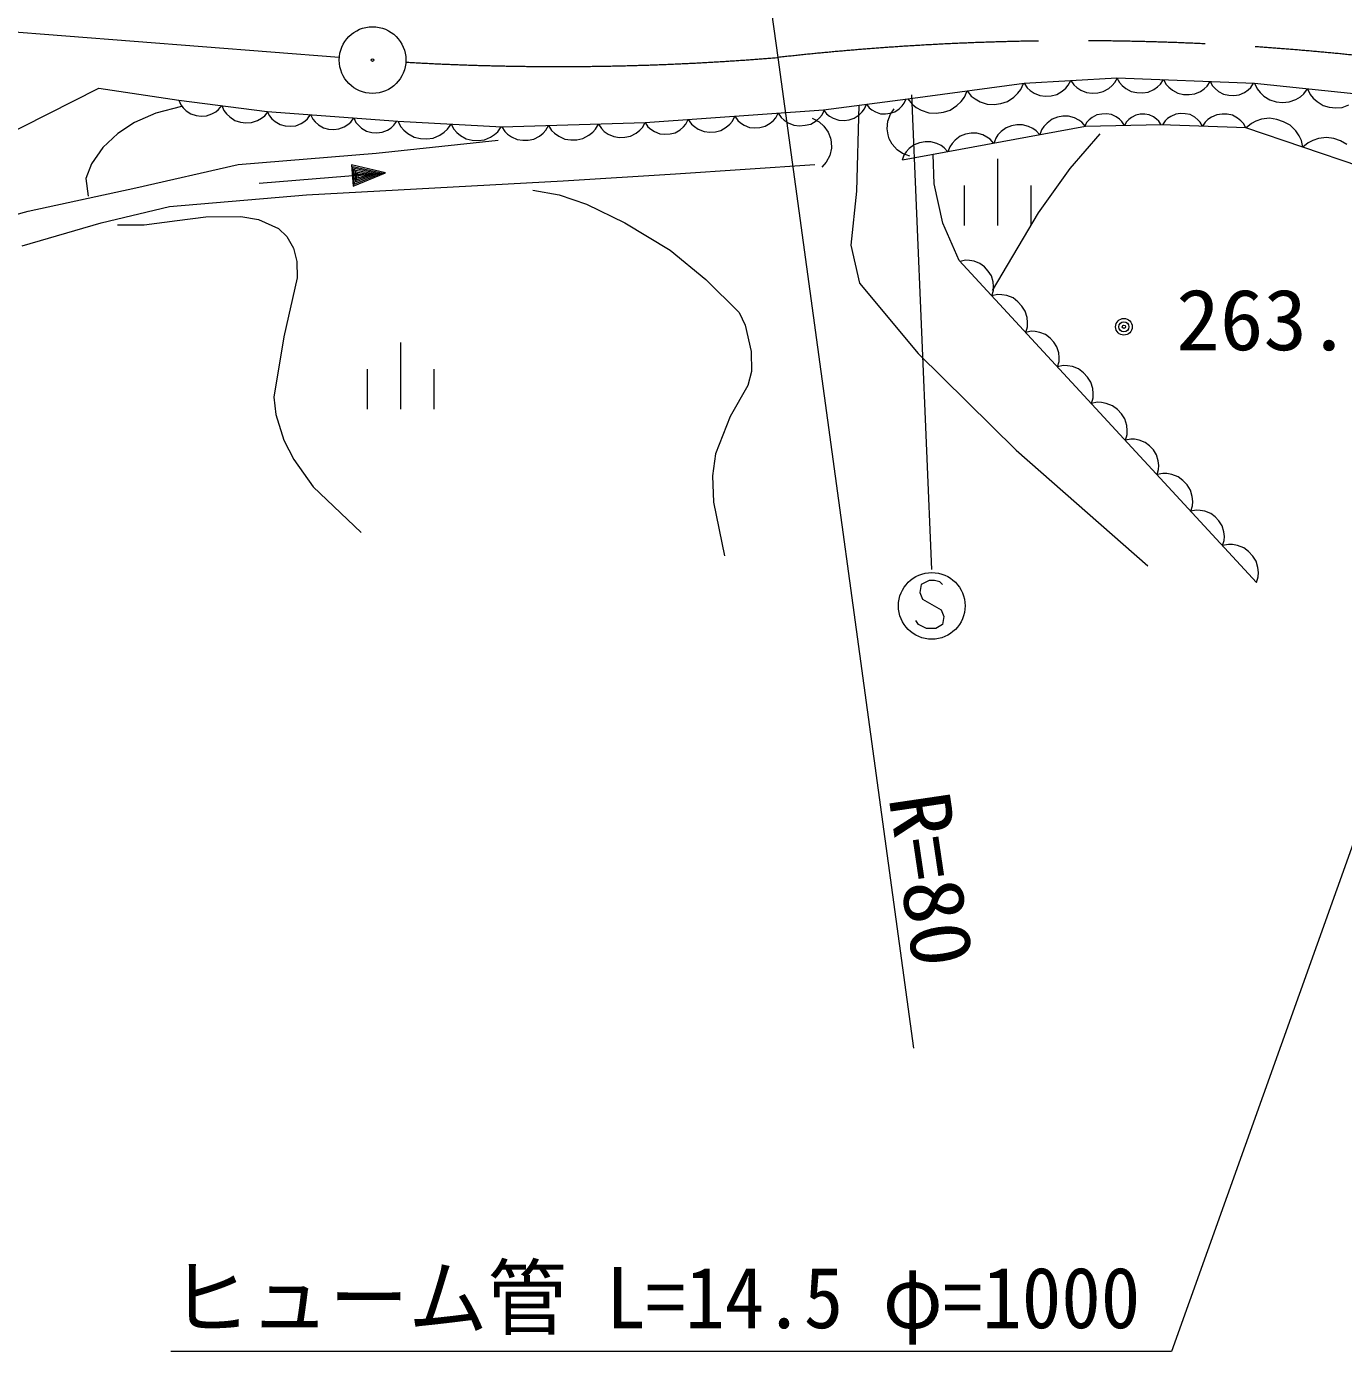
# Model space of a CAD drawing. Units: millimetres, scale not verified. Extents: x 40000 to 680000, y 20000 to 380000.
# Drawn here: x 338391 to 377889, y 281331 to 321062 of the extents above; entities that cross this region are included whole.
import ezdxf
from ezdxf.enums import TextEntityAlignment as Align

# ---------------------------------------------------------------- set-up
doc = ezdxf.new("R2010")
doc.units = ezdxf.units.MM
doc.header["$LTSCALE"] = 1000
doc.linetypes.add('CHAIN', pattern=[18.5, 12, -1.5, 3.5, -1.5])
for name, color, linetype, lineweight in [('M-BGD', 7, 'Continuous', 13), ('M-BGD-EXST', 7, 'Continuous', 13), ('M-BMK', 2, 'CHAIN', 13), ('M-BMK-SRVR', 3, 'Continuous', 13), ('M-STR-HTXT', 7, 'Continuous', 13)]:
    doc.layers.add(name, color=color, linetype=linetype, lineweight=lineweight)
doc.styles.add('ＭＳ ゴシック', font='')
doc.styles.get('ＭＳ ゴシック').set_extended_font_data('MS Gothic')

msp = doc.modelspace()

# ---------------------------------------------------------------- linework, layer by layer
at = {"layer": 'M-BGD'}
for p, q in [((368314, 319358), (371094, 319526)), ((369636, 319298), (369711, 319443)), ((369711, 319443), (369803, 319308)), ((371033, 319382), (371109, 319527)), ((371094, 319526), (375221, 319358)), ((371094, 319526), (371172, 319383)), ((372403, 319333), (372492, 319469)), ((372492, 319469), (372571, 319326)), ((334504, 316154), (340561, 319217)), ((340561, 319217), (342957, 318852)), ((364818, 318895), (368314, 319358)), ((366519, 318938), (366602, 319131)), ((366602, 319131), (366726, 318976)), ((367999, 318939), (368121, 319058)), ((368121, 319058), (368209, 319172)), ((368209, 319172), (368287, 319354)), ((368314, 319358), (368406, 319223)), ((368406, 319223), (368495, 319144)), ((368495, 319144), (368612, 319067)), ((368612, 319067), (368785, 318994)), ((369288, 319024), (369450, 319118)), ((369450, 319118), (369557, 319209)), ((369557, 319209), (369636, 319298)), ((369803, 319308), (369892, 319229)), ((369892, 319229), (370009, 319152)), ((370009, 319152), (370182, 319078)), ((370182, 319078), (370351, 319061)), ((370351, 319061), (370519, 319071)), ((370519, 319071), (370685, 319109)), ((370685, 319109), (370848, 319203)), ((370848, 319203), (370954, 319293)), ((370954, 319293), (371033, 319382)), ((371172, 319383), (371252, 319296)), ((371252, 319296), (371361, 319207)), ((371361, 319207), (371525, 319116)), ((371525, 319116), (371692, 319082)), ((371692, 319082), (371860, 319075)), ((371860, 319075), (372029, 319096)), ((372029, 319096), (372200, 319173)), ((372200, 319173), (372315, 319252)), ((372315, 319252), (372403, 319333)), ((372571, 319326), (372651, 319239)), ((372651, 319239), (372760, 319150)), ((372760, 319150), (372924, 319059)), ((372924, 319059), (373091, 319024)), ((373259, 319018), (373428, 319039)), ((373428, 319039), (373599, 319116)), ((373599, 319116), (373714, 319195)), ((373714, 319195), (373802, 319276)), ((373802, 319276), (373891, 319412)), ((373891, 319412), (373964, 319279)), ((373964, 319279), (374039, 319198)), ((374039, 319198), (374139, 319116)), ((374139, 319116), (374292, 319031)), ((374760, 319012), (374919, 319084)), ((374919, 319084), (375026, 319158)), ((375026, 319158), (375107, 319232)), ((375107, 319232), (375190, 319359)), ((375221, 319358), (380065, 318852)), ((375221, 319358), (375300, 319189)), ((375300, 319189), (375386, 319083)), ((375386, 319083), (375503, 318975)), ((376595, 318957), (376701, 319043)), ((376701, 319043), (376813, 319192)), ((376813, 319192), (376892, 319023)), ((342957, 318852), (345611, 318515)), ((342957, 318852), (343018, 318714)), ((343018, 318714), (343086, 318626)), ((344153, 318569), (344247, 318689)), ((344247, 318689), (344313, 318539)), ((362291, 318558), (364818, 318895)), ((363358, 318700), (363285, 316128)), ((363519, 318590), (363579, 318729)), ((363579, 318729), (363666, 318620)), ((364566, 318595), (364651, 318679)), ((364651, 318679), (364713, 318759)), ((364713, 318759), (364769, 318888)), ((364818, 318895), (364948, 318730)), ((364948, 318730), (365070, 318637)), ((366097, 318556), (366297, 318691)), ((366297, 318691), (366426, 318817)), ((366426, 318817), (366519, 318938)), ((366726, 318976), (366840, 318888)), ((366840, 318888), (366988, 318805)), ((366988, 318805), (367204, 318731)), ((367204, 318731), (367411, 318724)), ((367411, 318724), (367613, 318750)), ((367613, 318750), (367811, 318811)), ((367811, 318811), (367999, 318939)), ((368785, 318994), (368954, 318976)), ((368954, 318976), (369122, 318986)), ((369122, 318986), (369288, 319024)), ((373091, 319024), (373259, 319018)), ((374292, 319031), (374447, 318999)), ((374447, 318999), (374603, 318993)), ((374603, 318993), (374760, 319012)), ((375503, 318975), (375684, 318859)), ((375684, 318859), (375872, 318807)), ((375872, 318807), (376063, 318787)), ((376063, 318787), (376257, 318799)), ((376257, 318799), (376458, 318875)), ((376458, 318875), (376595, 318957)), ((376892, 319023), (376977, 318917)), ((376977, 318917), (377095, 318808)), ((377095, 318808), (377276, 318693)), ((377276, 318693), (377463, 318641)), ((377463, 318641), (377654, 318621)), ((377848, 318633), (378049, 318709)), ((343086, 318626), (343179, 318536)), ((343179, 318536), (343324, 318439)), ((343324, 318439), (343476, 318393)), ((343476, 318393), (343630, 318374)), ((343630, 318374), (343788, 318380)), ((343788, 318380), (343953, 318438)), ((343953, 318438), (344066, 318502)), ((344066, 318502), (344153, 318569)), ((344313, 318539), (344385, 318445)), ((344385, 318445), (344486, 318348)), ((344486, 318348), (344642, 318243)), ((344642, 318243), (344805, 318194)), ((345142, 318180), (345319, 318242)), ((345319, 318242), (345441, 318311)), ((345441, 318311), (345535, 318384)), ((345535, 318384), (345636, 318512)), ((345611, 318515), (349528, 318221)), ((345611, 318515), (345679, 318380)), ((345679, 318380), (345751, 318296)), ((345751, 318296), (345849, 318211)), ((346736, 318222), (346820, 318294)), ((346820, 318294), (346907, 318418)), ((346907, 318418), (346975, 318282)), ((346975, 318282), (347047, 318199)), ((348116, 318196), (348204, 318320)), ((348204, 318320), (348272, 318185)), ((356941, 318178), (362291, 318558)), ((358169, 318135), (358238, 318270)), ((358238, 318270), (358332, 318137)), ((359561, 318224), (359635, 318369)), ((359635, 318369), (359722, 318245)), ((359722, 318245), (359805, 318173)), ((360692, 318158), (360790, 318243)), ((360790, 318243), (360863, 318326)), ((360863, 318326), (360931, 318461)), ((360931, 318461), (361025, 318328)), ((361025, 318328), (361115, 318250)), ((361115, 318250), (361232, 318174)), ((361953, 318313), (362159, 318201)), ((362070, 318233), (362176, 318325)), ((362176, 318325), (362254, 318415)), ((362254, 318415), (362328, 318560)), ((362291, 318558), (362385, 318439)), ((362385, 318439), (362473, 318372)), ((362473, 318372), (362586, 318308)), ((362586, 318308), (362751, 318252)), ((362751, 318252), (362909, 318247)), ((362909, 318247), (363064, 318267)), ((363064, 318267), (363215, 318314)), ((363215, 318314), (363359, 318412)), ((363359, 318412), (363452, 318503)), ((363452, 318503), (363519, 318590)), ((363666, 318620), (363747, 318558)), ((363747, 318558), (363852, 318499)), ((363852, 318499), (364004, 318447)), ((364004, 318447), (364150, 318442)), ((364150, 318442), (364293, 318461)), ((364222, 318219), (364308, 318437)), ((364293, 318461), (364432, 318504)), ((364308, 318437), (364413, 318597)), ((364432, 318504), (364566, 318595)), ((365070, 318637), (365227, 318549)), ((365227, 318549), (365455, 318471)), ((365455, 318471), (365674, 318463)), ((365674, 318463), (365888, 318492)), ((365888, 318492), (366097, 318556)), ((369147, 318279), (368997, 318166)), ((369307, 318338), (369147, 318279)), ((369472, 318368), (369307, 318338)), ((369643, 318371), (369472, 318368)), ((369823, 318319), (369643, 318371)), ((369948, 318257), (369823, 318319)), ((370046, 318189), (369948, 318257)), ((370258, 318261), (370188, 318188)), ((370353, 318335), (370258, 318261)), ((370495, 318410), (370353, 318335)), ((370639, 318437), (370495, 318410)), ((370783, 318440), (370639, 318437)), ((370927, 318419), (370783, 318440)), ((371073, 318350), (370927, 318419)), ((371170, 318280), (371073, 318350)), ((371244, 318209), (371170, 318280)), ((371446, 318269), (371382, 318202)), ((371533, 318337), (371446, 318269)), ((371664, 318406), (371533, 318337)), ((371795, 318431), (371664, 318406)), ((371927, 318433), (371795, 318431)), ((372060, 318414), (371927, 318433)), ((372193, 318351), (372060, 318414)), ((372282, 318287), (372193, 318351)), ((372350, 318222), (372282, 318287)), ((372611, 318298), (372536, 318229)), ((372709, 318367), (372611, 318298)), ((372856, 318434), (372709, 318367)), ((373001, 318452), (372856, 318434)), ((373145, 318447), (373001, 318452)), ((373288, 318418), (373145, 318447)), ((373429, 318341), (373288, 318418)), ((373522, 318265), (373429, 318341)), ((373592, 318191), (373522, 318265)), ((373823, 318270), (373742, 318195)), ((373929, 318345), (373823, 318270)), ((374088, 318417), (373929, 318345)), ((374245, 318437), (374088, 318417)), ((374401, 318431), (374245, 318437)), ((374556, 318400), (374401, 318431)), ((374709, 318316), (374556, 318400)), ((374810, 318234), (374709, 318316)), ((375434, 318278), (375263, 318222)), ((375673, 318311), (375434, 318278)), ((375889, 318276), (375673, 318311)), ((376094, 318207), (375889, 318276)), ((377654, 318621), (377848, 318633)), ((344805, 318194), (344972, 318173)), ((344972, 318173), (345142, 318180)), ((345849, 318211), (345998, 318121)), ((345998, 318121), (346152, 318084)), ((346152, 318084), (346308, 318072)), ((346308, 318072), (346465, 318086)), ((346465, 318086), (346627, 318152)), ((346627, 318152), (346736, 318222)), ((347047, 318199), (347145, 318113)), ((347145, 318113), (347295, 318024)), ((347295, 318024), (347448, 317986)), ((347448, 317986), (347604, 317974)), ((347604, 317974), (347761, 317989)), ((347761, 317989), (347923, 318055)), ((347923, 318055), (348032, 318125)), ((348032, 318125), (348116, 318196)), ((348272, 318185), (348344, 318101)), ((348344, 318101), (348441, 318016)), ((348441, 318016), (348591, 317926)), ((348591, 317926), (348745, 317888)), ((348745, 317888), (348900, 317877)), ((348900, 317877), (349058, 317891)), ((349058, 317891), (349219, 317957)), ((349219, 317957), (349329, 318027)), ((349329, 318027), (349412, 318099)), ((349412, 318099), (349500, 318223)), ((349528, 318221), (352645, 318052)), ((349528, 318221), (349615, 318056)), ((349615, 318056), (349706, 317955)), ((349706, 317955), (349829, 317852)), ((349829, 317852), (350015, 317746)), ((350787, 317800), (350920, 317889)), ((350920, 317889), (351021, 317980)), ((351021, 317980), (351126, 318134)), ((351126, 318134), (351208, 317980)), ((351208, 317980), (351293, 317885)), ((351293, 317885), (351408, 317789)), ((352431, 317823), (352526, 317908)), ((352526, 317908), (352624, 318053)), ((352645, 318052), (356941, 318178)), ((352645, 318052), (352733, 317915)), ((352733, 317915), (352820, 317833)), ((353774, 317777), (353883, 317864)), ((353883, 317864), (353965, 317951)), ((353965, 317951), (354044, 318093)), ((354044, 318093), (354139, 317946)), ((354139, 317946), (354231, 317859)), ((354231, 317859), (354354, 317772)), ((355254, 317799), (355371, 317892)), ((355371, 317892), (355458, 317985)), ((355458, 317985), (355544, 318137)), ((355544, 318137), (355632, 318000)), ((355632, 318000), (355718, 317918)), ((355718, 317918), (355833, 317838)), ((356507, 317774), (356672, 317862)), ((356672, 317862), (356782, 317950)), ((356782, 317950), (356863, 318036)), ((356863, 318036), (356943, 318179)), ((356941, 318178), (357028, 318054)), ((357028, 318054), (357112, 317982)), ((357112, 317982), (357221, 317912)), ((357221, 317912), (357382, 317845)), ((357382, 317845), (357539, 317830)), ((357695, 317841), (357849, 317878)), ((357849, 317878), (357999, 317967)), ((357999, 317967), (358097, 318052)), ((358097, 318052), (358169, 318135)), ((358332, 318137), (358421, 318059)), ((358421, 318059), (358539, 317983)), ((358539, 317983), (358713, 317911)), ((358713, 317911), (358882, 317895)), ((358882, 317895), (359050, 317907)), ((359050, 317907), (359215, 317947)), ((359215, 317947), (359377, 318042)), ((359377, 318042), (359483, 318134)), ((359483, 318134), (359561, 318224)), ((359805, 318173), (359914, 318102)), ((359914, 318102), (360075, 318036)), ((360075, 318036), (360233, 318021)), ((360233, 318021), (360388, 318032)), ((360388, 318032), (360542, 318069)), ((360542, 318069), (360692, 318158)), ((361232, 318174), (361406, 318102)), ((361406, 318102), (361575, 318086)), ((361575, 318086), (361743, 318098)), ((361743, 318098), (361909, 318137)), ((361909, 318137), (362070, 318233)), ((362159, 318201), (362306, 318077)), ((362306, 318077), (362435, 317889)), ((362435, 317889), (362500, 317718)), ((364201, 317991), (364222, 318219)), ((364229, 317811), (364201, 317991)), ((370154, 318067), (364658, 317051)), ((366719, 317859), (366554, 317829)), ((366889, 317862), (366719, 317859)), ((367070, 317810), (366889, 317862)), ((367620, 317912), (367526, 317809)), ((367770, 318025), (367620, 317912)), ((367930, 318083), (367770, 318025)), ((368096, 318114), (367930, 318083)), ((368266, 318117), (368096, 318114)), ((368446, 318065), (368266, 318117)), ((368572, 318002), (368446, 318065)), ((368670, 317935), (368572, 318002)), ((368778, 317813), (368670, 317935)), ((368835, 317966), (368778, 317813)), ((368902, 318063), (368835, 317966)), ((368997, 318166), (368902, 318063)), ((369691, 316802), (370592, 317846)), ((370154, 318067), (370046, 318189)), ((370188, 318188), (370118, 318066)), ((372418, 318113), (370154, 318067)), ((371318, 318091), (371244, 318209)), ((371382, 318202), (371318, 318091)), ((372418, 318113), (372350, 318222)), ((374958, 318021), (372418, 318113)), ((372536, 318229), (372460, 318112)), ((373659, 318068), (373592, 318191)), ((373742, 318195), (373659, 318068)), ((374885, 318154), (374810, 318234)), ((374958, 318021), (374885, 318154)), ((378377, 316866), (374958, 318021)), ((375126, 318154), (374966, 318018)), ((375263, 318222), (375126, 318154)), ((376287, 318104), (376094, 318207)), ((376457, 317933), (376287, 318104)), ((376559, 317784), (376457, 317933)), ((348880, 317268), (352535, 317651)), ((350015, 317746), (350205, 317703)), ((350205, 317703), (350397, 317693)), ((350397, 317693), (350590, 317715)), ((350590, 317715), (350787, 317800)), ((351408, 317789), (351582, 317689)), ((351582, 317689), (351761, 317649)), ((351761, 317649), (351940, 317640)), ((351940, 317640), (352122, 317660)), ((352122, 317660), (352306, 317740)), ((352306, 317740), (352431, 317823)), ((352820, 317833), (352934, 317752)), ((352934, 317752), (353104, 317673)), ((353104, 317673), (353273, 317650)), ((353273, 317650), (353441, 317655)), ((353441, 317655), (353608, 317688)), ((353608, 317688), (353774, 317777)), ((354354, 317772), (354537, 317688)), ((354537, 317688), (354717, 317663)), ((354717, 317663), (354897, 317668)), ((354897, 317668), (355076, 317703)), ((355076, 317703), (355254, 317799)), ((355833, 317838), (356003, 317759)), ((356003, 317759), (356172, 317736)), ((356172, 317736), (356340, 317741)), ((356340, 317741), (356507, 317774)), ((357539, 317830), (357695, 317841)), ((362500, 317718), (362523, 317601)), ((362523, 317601), (362529, 317418)), ((364266, 317697), (364229, 317811)), ((364351, 317535), (364266, 317697)), ((364502, 317364), (364351, 317535)), ((365017, 317516), (364867, 317403)), ((365177, 317574), (365017, 317516)), ((365342, 317605), (365177, 317574)), ((365513, 317608), (365342, 317605)), ((365693, 317556), (365513, 317608)), ((365818, 317493), (365693, 317556)), ((365916, 317426), (365818, 317493)), ((366082, 317456), (366024, 317304)), ((366149, 317554), (366082, 317456)), ((366244, 317657), (366149, 317554)), ((366394, 317770), (366244, 317657)), ((366554, 317829), (366394, 317770)), ((367195, 317748), (367070, 317810)), ((367293, 317680), (367195, 317748)), ((367401, 317558), (367293, 317680)), ((367458, 317711), (367401, 317558)), ((367526, 317809), (367458, 317711)), ((376627, 317647), (376559, 317784)), ((376671, 317442), (376627, 317647)), ((376831, 317578), (376671, 317442)), ((376968, 317646), (376831, 317578)), ((377139, 317702), (376968, 317646)), ((377378, 317735), (377139, 317702)), ((377594, 317700), (377378, 317735)), ((377799, 317631), (377594, 317700)), ((377992, 317528), (377799, 317631)), ((344738, 316920), (348880, 317268)), ((362482, 317195), (362370, 316989)), ((362529, 317418), (362482, 317195)), ((364662, 317258), (364502, 317364)), ((364705, 317202), (364648, 317049)), ((364880, 317172), (364662, 317258)), ((364772, 317300), (364705, 317202)), ((364867, 317403), (364772, 317300)), ((365613, 316348), (365581, 317222)), ((366024, 317304), (365916, 317426)), ((367508, 317090), (367508, 315090)), ((341675, 316224), (344738, 316920)), ((345364, 316363), (349158, 316676)), ((349158, 316676), (348135, 316913)), ((348135, 316913), (348188, 316275)), ((349039, 316666), (348180, 316856)), ((348180, 316856), (348223, 316338)), ((348188, 316275), (349158, 316676)), ((348223, 316338), (349039, 316666)), ((348919, 316656), (348225, 316800)), ((348225, 316800), (348258, 316401)), ((348258, 316401), (348919, 316656)), ((348800, 316646), (348270, 316743)), ((348270, 316743), (348293, 316464)), ((348680, 316637), (348315, 316687)), ((348315, 316687), (348328, 316527)), ((357860, 316641), (362037, 316920)), ((362370, 316989), (362247, 316842)), ((368742, 315473), (369691, 316802)), ((346791, 316015), (354484, 316432)), ((348293, 316464), (348800, 316646)), ((348328, 316527), (348680, 316637)), ((348521, 316623), (348359, 316630)), ((348359, 316630), (348363, 316590)), ((348363, 316590), (348521, 316623)), ((354484, 316432), (357860, 316641)), ((365876, 315162), (365613, 316348)), ((366508, 316290), (366508, 315090)), ((368508, 316290), (368508, 315090)), ((338437, 315527), (341675, 316224)), ((342684, 315667), (346791, 316015)), ((363285, 316128), (363110, 314503)), ((336244, 314936), (338437, 315527)), ((340630, 315179), (342684, 315667)), ((367366, 313148), (368742, 315473)), ((338263, 314483), (340630, 315179)), ((366367, 314048), (365876, 315162)), ((363110, 314503), (363373, 313362)), ((375282, 304394), (366367, 314048)), ((366554, 314052), (366394, 314018)), ((366673, 314047), (366554, 314052)), ((366811, 314022), (366673, 314047)), ((366986, 313955), (366811, 314022)), ((367121, 313851), (366986, 313955)), ((367235, 313727), (367121, 313851)), ((367328, 313585), (367235, 313727)), ((367380, 313405), (367328, 313585)), ((363373, 313362), (365130, 311254)), ((367344, 312990), (367390, 313147)), ((367395, 313265), (367380, 313405)), ((367390, 313147), (367395, 313265)), ((367515, 313026), (367344, 312990)), ((367643, 313020), (367515, 313026)), ((367790, 312993), (367643, 313020)), ((367978, 312922), (367790, 312993)), ((368122, 312810), (367978, 312922)), ((368245, 312678), (368122, 312810)), ((368345, 312525), (368245, 312678)), ((368401, 312332), (368345, 312525)), ((368416, 312183), (368401, 312332)), ((368362, 311888), (368411, 312056)), ((368522, 311921), (368362, 311888)), ((368411, 312056), (368416, 312183)), ((368640, 311916), (368522, 311921)), ((368778, 311891), (368640, 311916)), ((368954, 311825), (368778, 311891)), ((349611, 311585), (349611, 309585)), ((369088, 311720), (368954, 311825)), ((369202, 311597), (369088, 311720)), ((369296, 311454), (369202, 311597)), ((365130, 311254), (368072, 308355)), ((369348, 311274), (369296, 311454)), ((369362, 311135), (369348, 311274)), ((369357, 311016), (369362, 311135)), ((348611, 310785), (348611, 309585)), ((350611, 310785), (350611, 309585)), ((369312, 310859), (369357, 311016)), ((369483, 310895), (369312, 310859)), ((369610, 310890), (369483, 310895)), ((369758, 310863), (369610, 310890)), ((369946, 310792), (369758, 310863)), ((370090, 310680), (369946, 310792)), ((370212, 310548), (370090, 310680)), ((370312, 310395), (370212, 310548)), ((370368, 310202), (370312, 310395)), ((370329, 309757), (370378, 309925)), ((370383, 310052), (370368, 310202)), ((370378, 309925), (370383, 310052)), ((370500, 309793), (370329, 309757)), ((370628, 309788), (370500, 309793)), ((370775, 309761), (370628, 309788)), ((370963, 309690), (370775, 309761)), ((371108, 309578), (370963, 309690)), ((371230, 309446), (371108, 309578)), ((371330, 309293), (371230, 309446)), ((371386, 309100), (371330, 309293)), ((371347, 308655), (371396, 308823)), ((371401, 308950), (371386, 309100)), ((371396, 308823), (371401, 308950)), ((368072, 308355), (372024, 304886)), ((371507, 308689), (371347, 308655)), ((371625, 308684), (371507, 308689)), ((371763, 308659), (371625, 308684)), ((371939, 308592), (371763, 308659)), ((372073, 308488), (371939, 308592)), ((372187, 308364), (372073, 308488)), ((372281, 308222), (372187, 308364)), ((372333, 308041), (372281, 308222)), ((372347, 307902), (372333, 308041)), ((372297, 307627), (372342, 307783)), ((372468, 307662), (372297, 307627)), ((372342, 307783), (372347, 307902)), ((372595, 307657), (372468, 307662)), ((372743, 307630), (372595, 307657)), ((372931, 307559), (372743, 307630)), ((373075, 307447), (372931, 307559)), ((373197, 307315), (373075, 307447)), ((373297, 307162), (373197, 307315)), ((373353, 306969), (373297, 307162)), ((373368, 306820), (373353, 306969)), ((373363, 306693), (373368, 306820)), ((373314, 306525), (373363, 306693)), ((373474, 306558), (373314, 306525)), ((373593, 306553), (373474, 306558)), ((373730, 306528), (373593, 306553)), ((373906, 306462), (373730, 306528)), ((374041, 306357), (373906, 306462)), ((374155, 306234), (374041, 306357)), ((374248, 306091), (374155, 306234)), ((374300, 305911), (374248, 306091)), ((374264, 305496), (374310, 305653)), ((374435, 305532), (374264, 305496)), ((374315, 305772), (374300, 305911)), ((374310, 305653), (374315, 305772)), ((374562, 305527), (374435, 305532)), ((374710, 305500), (374562, 305527)), ((374898, 305429), (374710, 305500)), ((375042, 305317), (374898, 305429)), ((375165, 305184), (375042, 305317)), ((375265, 305032), (375165, 305184)), ((375321, 304839), (375265, 305032)), ((375336, 304689), (375321, 304839)), ((375282, 304394), (375331, 304562)), ((375331, 304562), (375336, 304689))]:
    msp.add_line(p, q, dxfattribs=at)
for points in [[(343042, 318666), (342269, 318459), (341633, 318187), (341129, 317855), (340684, 317437), (340337, 316944), (340169, 316504), (340244, 315977)], [(353579, 316154), (354368, 316012), (355184, 315738), (356339, 315171), (357694, 314355), (358765, 313474), (359760, 312487), (359941, 312105), (360120, 311321), (360134, 310715), (360023, 310294), (359499, 309364), (359059, 308248), (358964, 307588), (358994, 306800), (359322, 305189)], [(341118, 315110), (341918, 315110), (342909, 315242), (343767, 315357), (344823, 315366), (345351, 315275), (345951, 315001), (346200, 314762), (346399, 314411), (346502, 314019), (346512, 313523), (346106, 311754), (345811, 309948), (345869, 309424), (346113, 308656), (346408, 308078), (346989, 307258), (348427, 305885)]]:
    msp.add_lwpolyline(points, dxfattribs=at)
for radius in [250, 150, 50]:
    msp.add_circle((371304, 312057), radius, dxfattribs=at)
at = {"layer": 'M-BGD-EXST'}
for p, q in [((365541, 304783), (364944, 319010)), ((365461, 304448), (365221, 304328)), ((365621, 304448), (365461, 304448)), ((365781, 304408), (365621, 304448)), ((365861, 304328), (365781, 304408)), ((365221, 304328), (365181, 304088)), ((365181, 304088), (365261, 303888)), ((365261, 303888), (365821, 303568)), ((365821, 303568), (365901, 303368)), ((365141, 303128), (365061, 303248)), ((365901, 303368), (365861, 303128)), ((365381, 303008), (365141, 303128)), ((365661, 303008), (365381, 303008)), ((365861, 303128), (365661, 303008))]:
    msp.add_line(p, q, dxfattribs=at)
msp.add_circle((365541, 303688), 1000, dxfattribs=at)
at = {"layer": 'M-BMK'}
msp.add_line((347773, 320133), (335298, 321106), dxfattribs=at)
for centre, start, end in [((369870, 240634), 64.30734, 96.41303), ((354344, 399861), 266.72058, 274.72501)]:
    msp.add_arc(centre, 80000, start, end, dxfattribs=at)
at = {"layer": 'M-BMK-SRVR'}
for radius in [1000, 40]:
    msp.add_circle((348770, 320056), radius, dxfattribs=at)
at = {"layer": 'M-STR-HTXT'}
for p, q in [((360934, 320133), (357373, 346191)), ((365003, 290429), (360934, 320133)), ((384162, 313327), (372735, 281331)), ((372735, 281331), (342718, 281331))]:
    msp.add_line(p, q, dxfattribs=at)

# ---------------------------------------------------------------- texts
at = {"layer": 'M-BGD', "style": 'ＭＳ ゴシック', "width": 1.05}
msp.add_text('263.2', height=1833, dxfattribs=at).set_placement((372870, 310804), align=Align.BOTTOM_LEFT)
at = {"layer": 'M-STR-HTXT', "style": 'ＭＳ ゴシック', "width": 1.05}
msp.add_text('R=80', height=1833, rotation=278.4, dxfattribs=at).set_placement((363701, 297866), align=Align.BOTTOM_LEFT)
at = {"layer": 'M-STR-HTXT', "style": 'ＭＳ ゴシック', "width": 0.95}
msp.add_text('ヒューム管 L=14.5 φ=1000', height=1833, dxfattribs=at).set_placement((342718, 281480), align=Align.BOTTOM_LEFT)

doc.saveas('drawing.dxf')
